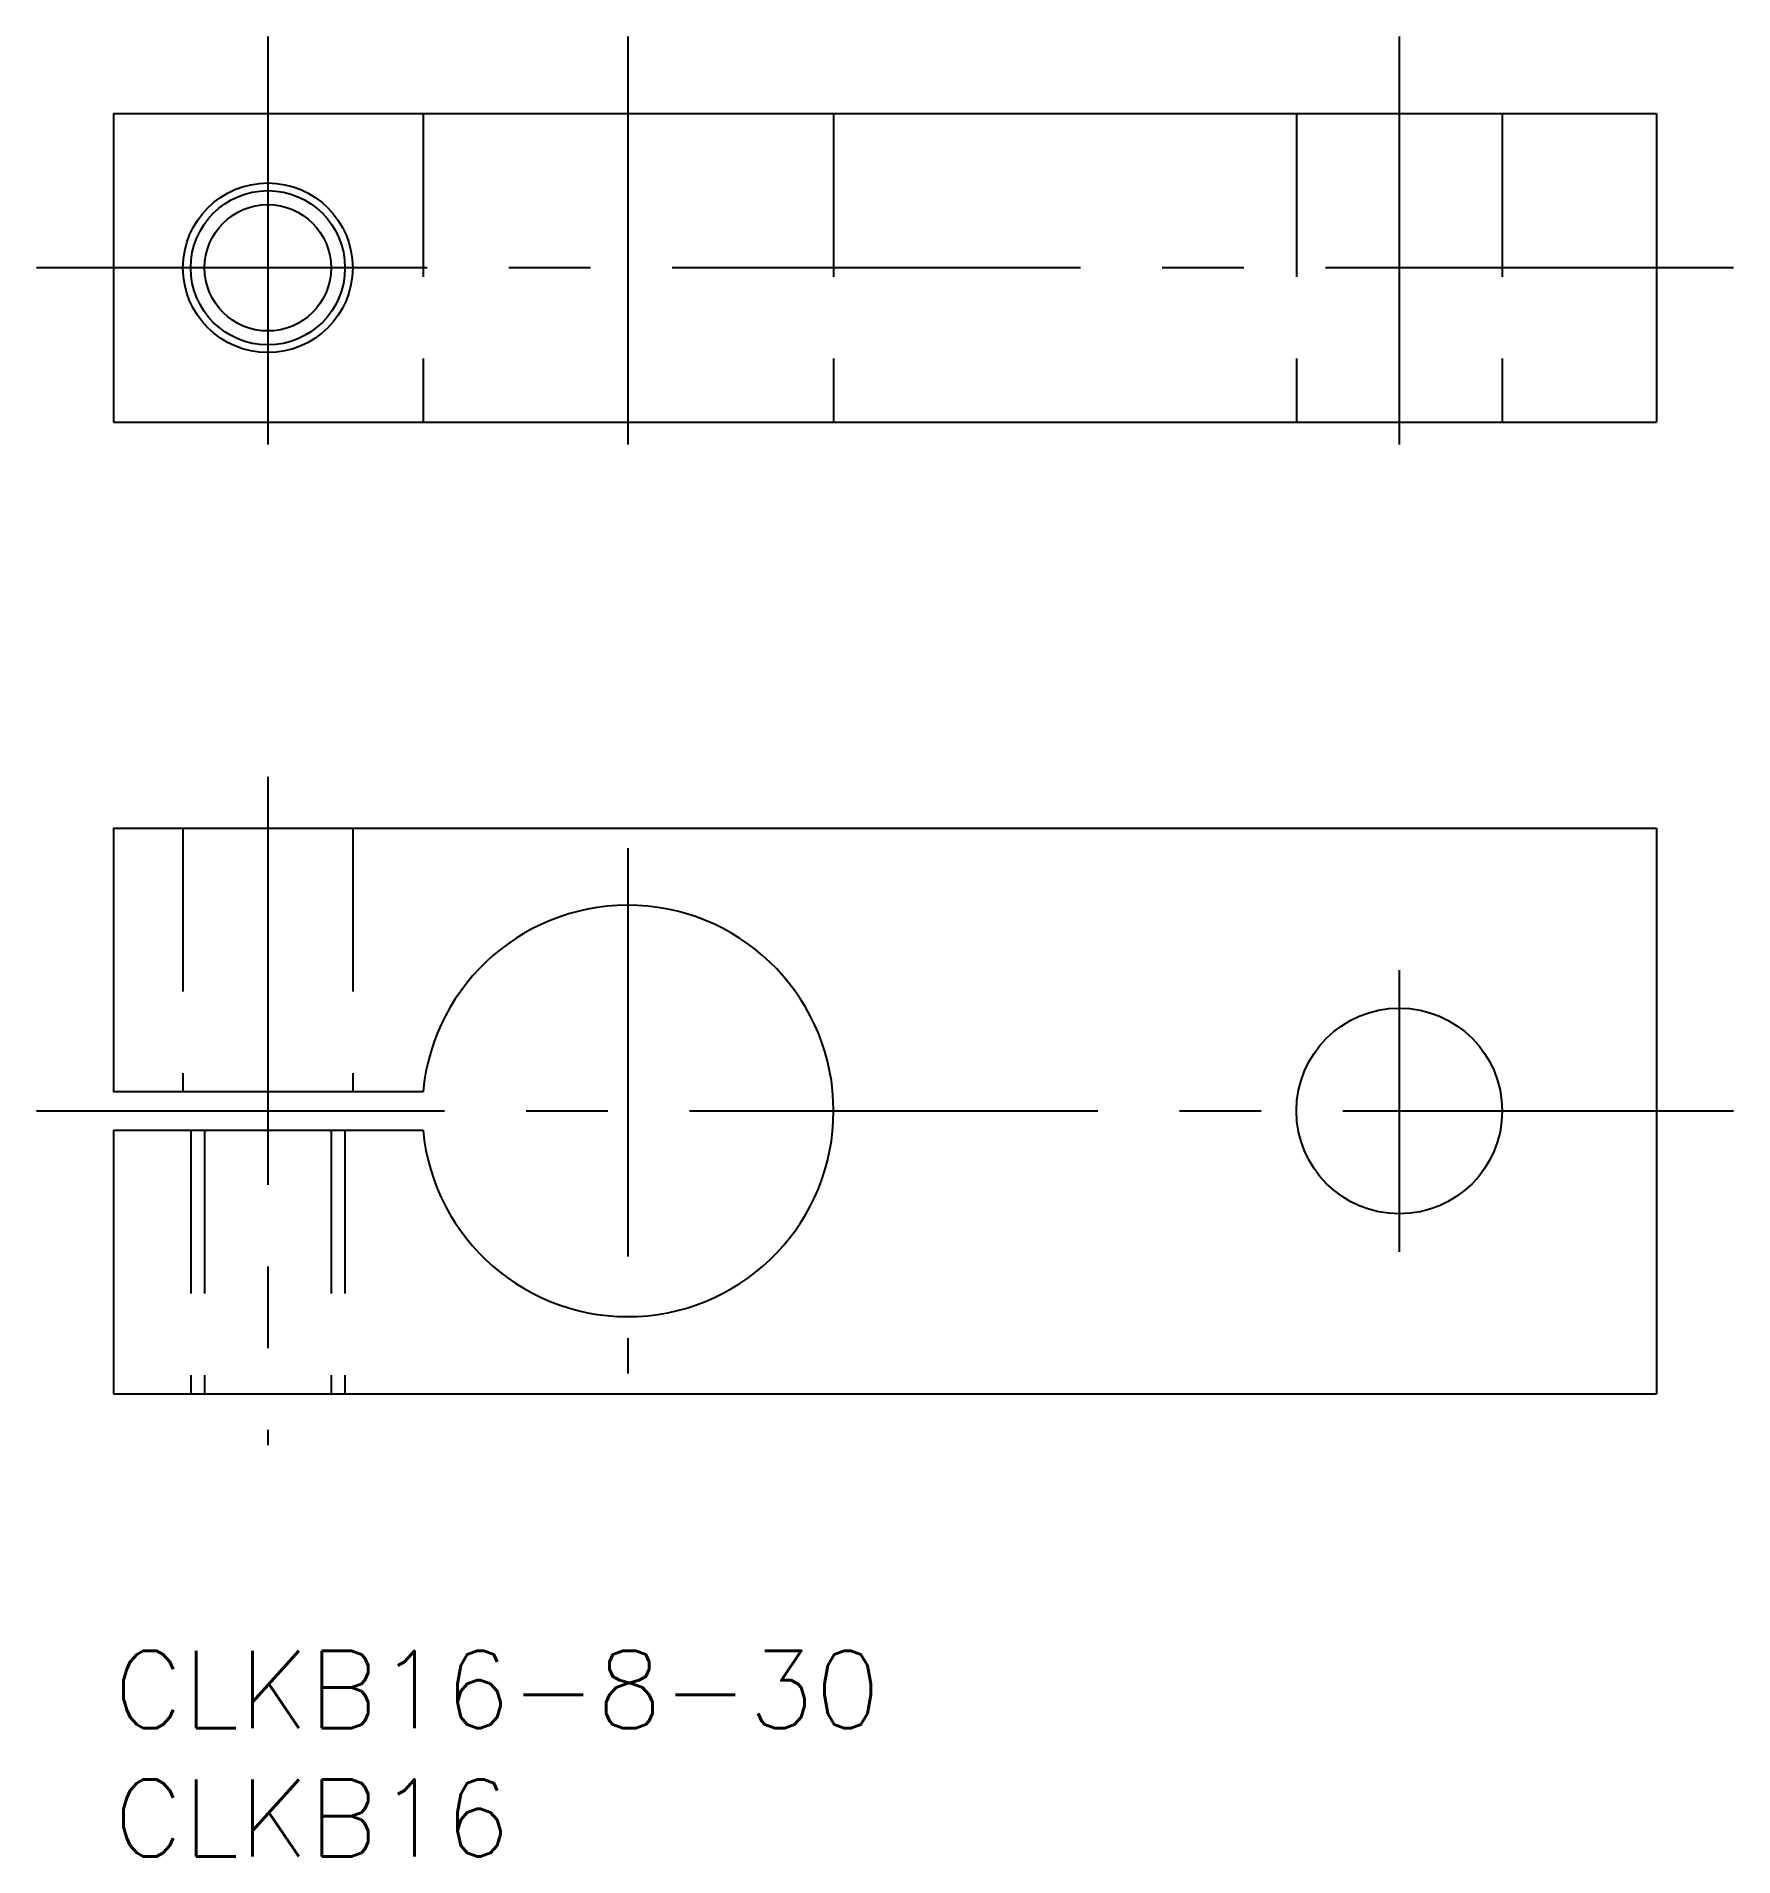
# Model space of a CAD drawing. Extents: x -3 to 63, y -8 to 62.8.
import ezdxf

# ---------------------------------------------------------------- set-up
doc = ezdxf.new("R2010")
doc.units = 0
doc.header["$LTSCALE"] = 0.5
doc.linetypes.add('CENTER', pattern=[50.8, 31.75, -6.35, 6.35, -6.35])
doc.linetypes.add('DASHED', pattern=[19.05, 12.7, -6.35])
for name, color, linetype in [('MSM_CENTER', 1, 'CENTER'), ('MSM_CONTINUOUS', 7, 'CONTINUOUS'), ('MSM_DASHED', 4, 'DASHED'), ('MSM_NARROW', 5, 'CONTINUOUS'), ('MSM_PART_NUMBER', 7, 'CONTINUOUS')]:
    doc.layers.add(name, color=color, linetype=linetype)
doc.styles.get("Standard").update_dxf_attribs({"font": 'txt.shx', "height": 3, "bigfont": 'bigfont.shx'})

# ---------------------------------------------------------------- blocks, each defined once
blk = doc.blocks.new('*U14')
at = {"layer": 'MSM_PART_NUMBER'}
blk.add_text('CLKB16-8-30', height=3, dxfattribs=at).set_placement((0, -3))
blk = doc.blocks.new('*U15')
at = {"layer": 'MSM_PART_NUMBER'}
blk.add_text('CLKB16', height=3, dxfattribs=at).set_placement((0, -8))

msp = doc.modelspace()

# ---------------------------------------------------------------- linework, layer by layer
at = {"layer": 'MSM_CENTER'}
for p, q in [((6, 62.793), (6, 44.793)), ((20, 62.793), (20, 44.793)), ((50, 62.793), (50, 44.793)), ((63, 53.793), (-3, 53.793)), ((6, 34), (6, 8)), ((20, 31.217), (20, 10.783)), ((50, 26.479), (50, 15.521)), ((-3, 21), (63, 21))]:
    msp.add_line(p, q, dxfattribs=at)
at = {"layer": 'MSM_CONTINUOUS'}
for p, q in [((0, 59.793), (0, 47.793)), ((0, 59.793), (60, 59.793)), ((60, 59.793), (60, 47.793)), ((0, 47.793), (60, 47.793)), ((0, 32), (0, 21.75)), ((0, 32), (60, 32)), ((60, 32), (60, 10)), ((12.035, 21.75), (0, 21.75)), ((0, 20.25), (12.035, 20.25)), ((0, 20.25), (0, 10)), ((0, 10), (60, 10))]:
    msp.add_line(p, q, dxfattribs=at)
for centre, radius in [((6, 53.793), 3.3), ((6, 53.793), 2.458), ((50, 21), 4)]:
    msp.add_circle(centre, radius, dxfattribs=at)
msp.add_arc((20, 21), 8, 185.37938, 174.62062, dxfattribs=at)
at = {"layer": 'MSM_DASHED'}
for p, q in [((12.035, 59.793), (12.035, 47.793)), ((28, 59.793), (28, 47.793)), ((46, 59.793), (46, 47.793)), ((54, 59.793), (54, 47.793)), ((2.7, 32), (2.7, 21.75)), ((9.3, 32), (9.3, 21.75)), ((3, 20.25), (3, 10)), ((3.541, 20.25), (3.541, 10)), ((8.458, 20.25), (8.458, 10)), ((9, 20.25), (9, 10))]:
    msp.add_line(p, q, dxfattribs=at)
at = {"layer": 'MSM_NARROW'}
msp.add_circle((6, 53.793), 3, dxfattribs=at)

# ---------------------------------------------------------------- block references
at = {"layer": 'MSM_CONTINUOUS'}
for name in ['*U14', '*U15']:
    msp.add_blockref(name, (0, 0), dxfattribs=at)

doc.saveas('drawing.dxf')
